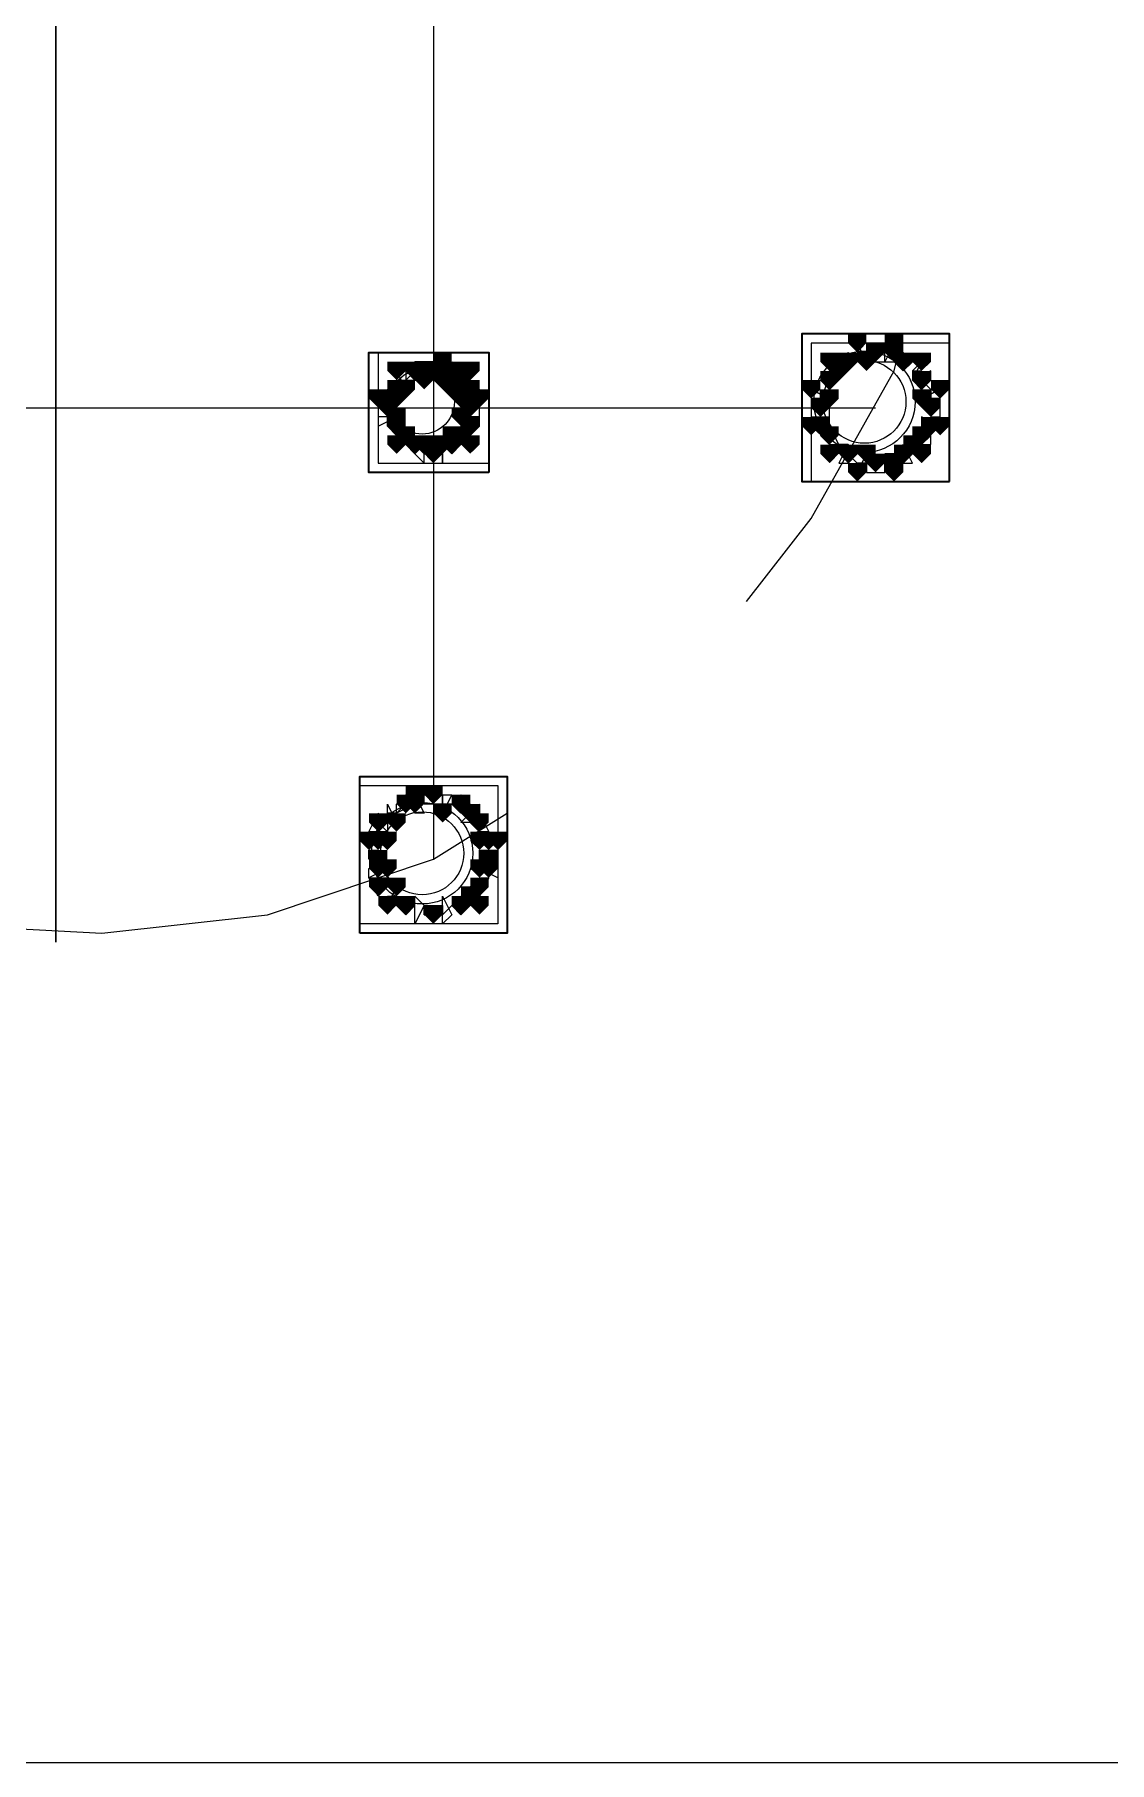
# Model space of a CAD drawing. Header units: millimetres. Extents: x 2315 to 4619, y 1334 to 1897.
# Drawn here: x 3541.9 to 3549.03, y 1530.21 to 1541.67 of the extents above; entities that cross this region are included whole.
import ezdxf

# ---------------------------------------------------------------- set-up
doc = ezdxf.new("R2010")
doc.units = ezdxf.units.MM
for name, color, linetype, true_color in [('PDF_10', 7, 'Continuous', 0x00b85c), ('PDF_AXIS', 7, 'Continuous', 0x00b85c), ('PDF_柱构件', 7, 'Continuous', 0x00b85c), ('PDF_转运站初步方案', 7, 'Continuous', 0x00b85c)]:
    doc.layers.add(name, color=color, linetype=linetype, true_color=true_color)
doc.layers.add('PDF_中心线层', color=1, linetype='Continuous')
doc.layers.add('PDF_粗实线层', color=7, linetype='Continuous')

msp = doc.modelspace()

# ---------------------------------------------------------------- hatches: boundary and pattern name
at = {"layer": 'PDF_10', "transparency": 33554559}
for points in [[(3547.479, 1539.62), (3547.418, 1539.62), (3547.418, 1539.558), (3547.479, 1539.497), (3547.54, 1539.558), (3547.54, 1539.62)], [(3547.479, 1539.62), (3547.418, 1539.62), (3547.418, 1539.558), (3547.479, 1539.497), (3547.54, 1539.558), (3547.54, 1539.62)], [(3547.479, 1539.62), (3547.418, 1539.62), (3547.418, 1539.558), (3547.479, 1539.497), (3547.54, 1539.558), (3547.54, 1539.62)], [(3544.425, 1539.497), (3544.364, 1539.497), (3544.364, 1539.436), (3544.425, 1539.375), (3544.486, 1539.436), (3544.486, 1539.497)], [(3544.425, 1539.497), (3544.364, 1539.497), (3544.364, 1539.436), (3544.425, 1539.375), (3544.486, 1539.436), (3544.486, 1539.497)], [(3544.547, 1539.497), (3544.486, 1539.497), (3544.486, 1539.436), (3544.547, 1539.375), (3544.608, 1539.436), (3544.608, 1539.497)], [(3544.547, 1539.497), (3544.486, 1539.497), (3544.486, 1539.436), (3544.547, 1539.375), (3544.608, 1539.436), (3544.608, 1539.497)], [(3544.669, 1539.497), (3544.608, 1539.497), (3544.608, 1539.436), (3544.669, 1539.375), (3544.73, 1539.436), (3544.73, 1539.497)], [(3544.669, 1539.497), (3544.608, 1539.497), (3544.608, 1539.436), (3544.669, 1539.375), (3544.73, 1539.436), (3544.73, 1539.497)], [(3547.296, 1539.558), (3547.235, 1539.558), (3547.235, 1539.497), (3547.296, 1539.436), (3547.357, 1539.497), (3547.357, 1539.558)], [(3547.296, 1539.558), (3547.235, 1539.558), (3547.235, 1539.497), (3547.296, 1539.436), (3547.357, 1539.497), (3547.357, 1539.558)], [(3547.296, 1539.558), (3547.235, 1539.558), (3547.235, 1539.497), (3547.296, 1539.436), (3547.357, 1539.497), (3547.357, 1539.558)], [(3547.662, 1539.558), (3547.601, 1539.558), (3547.601, 1539.497), (3547.662, 1539.436), (3547.723, 1539.497), (3547.723, 1539.558)], [(3547.662, 1539.558), (3547.601, 1539.558), (3547.601, 1539.497), (3547.662, 1539.436), (3547.723, 1539.497), (3547.723, 1539.558)], [(3547.662, 1539.558), (3547.601, 1539.558), (3547.601, 1539.497), (3547.662, 1539.436), (3547.723, 1539.497), (3547.723, 1539.558)], [(3544.303, 1539.375), (3544.242, 1539.375), (3544.242, 1539.314), (3544.303, 1539.253), (3544.364, 1539.314), (3544.364, 1539.375)], [(3544.303, 1539.375), (3544.242, 1539.375), (3544.242, 1539.314), (3544.303, 1539.253), (3544.364, 1539.314), (3544.364, 1539.375)], [(3544.303, 1539.375), (3544.242, 1539.375), (3544.242, 1539.314), (3544.303, 1539.253), (3544.364, 1539.314), (3544.364, 1539.375)], [(3544.791, 1539.375), (3544.73, 1539.375), (3544.73, 1539.314), (3544.791, 1539.253), (3544.853, 1539.314), (3544.853, 1539.375)], [(3544.791, 1539.375), (3544.73, 1539.375), (3544.73, 1539.314), (3544.791, 1539.253), (3544.853, 1539.314), (3544.853, 1539.375)], [(3547.174, 1539.436), (3547.113, 1539.436), (3547.113, 1539.375), (3547.174, 1539.314), (3547.235, 1539.375), (3547.235, 1539.436)], [(3547.174, 1539.436), (3547.113, 1539.436), (3547.113, 1539.375), (3547.174, 1539.314), (3547.235, 1539.375), (3547.235, 1539.436)], [(3547.784, 1539.436), (3547.723, 1539.436), (3547.723, 1539.375), (3547.784, 1539.314), (3547.846, 1539.375), (3547.846, 1539.436)], [(3547.784, 1539.436), (3547.723, 1539.436), (3547.723, 1539.375), (3547.784, 1539.314), (3547.846, 1539.375), (3547.846, 1539.436)], [(3544.242, 1539.253), (3544.181, 1539.253), (3544.181, 1539.192), (3544.242, 1539.131), (3544.303, 1539.192), (3544.303, 1539.253)], [(3544.242, 1539.253), (3544.181, 1539.253), (3544.181, 1539.192), (3544.242, 1539.131), (3544.303, 1539.192), (3544.303, 1539.253)], [(3544.791, 1539.253), (3544.73, 1539.253), (3544.73, 1539.192), (3544.791, 1539.131), (3544.853, 1539.192), (3544.853, 1539.253)], [(3544.791, 1539.253), (3544.73, 1539.253), (3544.73, 1539.192), (3544.791, 1539.131), (3544.853, 1539.192), (3544.853, 1539.253)], [(3547.113, 1539.253), (3547.051, 1539.253), (3547.051, 1539.192), (3547.113, 1539.131), (3547.174, 1539.192), (3547.174, 1539.253)], [(3547.113, 1539.253), (3547.051, 1539.253), (3547.051, 1539.192), (3547.113, 1539.131), (3547.174, 1539.192), (3547.174, 1539.253)], [(3547.113, 1539.253), (3547.051, 1539.253), (3547.051, 1539.192), (3547.113, 1539.131), (3547.174, 1539.192), (3547.174, 1539.253)], [(3547.846, 1539.253), (3547.784, 1539.253), (3547.784, 1539.192), (3547.846, 1539.131), (3547.907, 1539.192), (3547.907, 1539.253)], [(3547.846, 1539.253), (3547.784, 1539.253), (3547.784, 1539.192), (3547.846, 1539.131), (3547.907, 1539.192), (3547.907, 1539.253)], [(3544.303, 1539.131), (3544.242, 1539.131), (3544.242, 1539.07), (3544.303, 1539.009), (3544.364, 1539.07), (3544.364, 1539.131)], [(3544.303, 1539.131), (3544.242, 1539.131), (3544.242, 1539.07), (3544.303, 1539.009), (3544.364, 1539.07), (3544.364, 1539.131)], [(3544.791, 1539.131), (3544.73, 1539.131), (3544.73, 1539.07), (3544.791, 1539.009), (3544.853, 1539.07), (3544.853, 1539.131)], [(3544.791, 1539.131), (3544.73, 1539.131), (3544.73, 1539.07), (3544.791, 1539.009), (3544.853, 1539.07), (3544.853, 1539.131)], [(3547.174, 1539.07), (3547.113, 1539.07), (3547.113, 1539.009), (3547.174, 1538.948), (3547.235, 1539.009), (3547.235, 1539.07)], [(3547.174, 1539.07), (3547.113, 1539.07), (3547.113, 1539.009), (3547.174, 1538.948), (3547.235, 1539.009), (3547.235, 1539.07)], [(3547.784, 1539.07), (3547.723, 1539.07), (3547.723, 1539.009), (3547.784, 1538.948), (3547.846, 1539.009), (3547.846, 1539.07)], [(3547.784, 1539.07), (3547.723, 1539.07), (3547.723, 1539.009), (3547.784, 1538.948), (3547.846, 1539.009), (3547.846, 1539.07)], [(3544.425, 1539.009), (3544.364, 1539.009), (3544.364, 1538.948), (3544.425, 1538.887), (3544.486, 1538.948), (3544.486, 1539.009)], [(3544.425, 1539.009), (3544.364, 1539.009), (3544.364, 1538.948), (3544.425, 1538.887), (3544.486, 1538.948), (3544.486, 1539.009)], [(3544.547, 1538.948), (3544.486, 1538.948), (3544.486, 1538.887), (3544.547, 1538.825), (3544.608, 1538.887), (3544.608, 1538.948)], [(3544.547, 1538.948), (3544.486, 1538.948), (3544.486, 1538.887), (3544.547, 1538.825), (3544.608, 1538.887), (3544.608, 1538.948)], [(3544.669, 1539.009), (3544.608, 1539.009), (3544.608, 1538.948), (3544.669, 1538.887), (3544.73, 1538.948), (3544.73, 1539.009)], [(3544.669, 1539.009), (3544.608, 1539.009), (3544.608, 1538.948), (3544.669, 1538.887), (3544.73, 1538.948), (3544.73, 1539.009)], [(3544.669, 1539.009), (3544.608, 1539.009), (3544.608, 1538.948), (3544.669, 1538.887), (3544.73, 1538.948), (3544.73, 1539.009)], [(3547.296, 1538.948), (3547.235, 1538.948), (3547.235, 1538.887), (3547.296, 1538.825), (3547.357, 1538.887), (3547.357, 1538.948)], [(3547.296, 1538.948), (3547.235, 1538.948), (3547.235, 1538.887), (3547.296, 1538.825), (3547.357, 1538.887), (3547.357, 1538.948)], [(3547.662, 1538.948), (3547.601, 1538.948), (3547.601, 1538.887), (3547.662, 1538.825), (3547.723, 1538.887), (3547.723, 1538.948)], [(3547.662, 1538.948), (3547.601, 1538.948), (3547.601, 1538.887), (3547.662, 1538.825), (3547.723, 1538.887), (3547.723, 1538.948)], [(3547.479, 1538.887), (3547.418, 1538.887), (3547.418, 1538.825), (3547.479, 1538.764), (3547.54, 1538.825), (3547.54, 1538.887)], [(3547.479, 1538.887), (3547.418, 1538.887), (3547.418, 1538.825), (3547.479, 1538.764), (3547.54, 1538.825), (3547.54, 1538.887)], [(3544.364, 1536.627), (3544.303, 1536.627), (3544.303, 1536.565), (3544.364, 1536.504), (3544.425, 1536.565), (3544.425, 1536.627)], [(3544.364, 1536.627), (3544.303, 1536.627), (3544.303, 1536.565), (3544.364, 1536.504), (3544.425, 1536.565), (3544.425, 1536.627)], [(3544.547, 1536.688), (3544.486, 1536.688), (3544.486, 1536.627), (3544.547, 1536.565), (3544.608, 1536.627), (3544.608, 1536.688)], [(3544.547, 1536.688), (3544.486, 1536.688), (3544.486, 1536.627), (3544.547, 1536.565), (3544.608, 1536.627), (3544.608, 1536.688)], [(3544.73, 1536.627), (3544.669, 1536.627), (3544.669, 1536.565), (3544.73, 1536.504), (3544.791, 1536.565), (3544.791, 1536.627)], [(3544.73, 1536.627), (3544.669, 1536.627), (3544.669, 1536.565), (3544.73, 1536.504), (3544.791, 1536.565), (3544.791, 1536.627)], [(3544.181, 1536.504), (3544.12, 1536.504), (3544.12, 1536.443), (3544.181, 1536.382), (3544.242, 1536.443), (3544.242, 1536.504)], [(3544.181, 1536.504), (3544.12, 1536.504), (3544.12, 1536.443), (3544.181, 1536.382), (3544.242, 1536.443), (3544.242, 1536.504)], [(3544.853, 1536.504), (3544.791, 1536.504), (3544.791, 1536.443), (3544.853, 1536.382), (3544.914, 1536.443), (3544.914, 1536.504)], [(3544.853, 1536.504), (3544.791, 1536.504), (3544.791, 1536.443), (3544.853, 1536.382), (3544.914, 1536.443), (3544.914, 1536.504)], [(3544.181, 1536.26), (3544.12, 1536.26), (3544.12, 1536.199), (3544.181, 1536.138), (3544.242, 1536.199), (3544.242, 1536.26)], [(3544.181, 1536.26), (3544.12, 1536.26), (3544.12, 1536.199), (3544.181, 1536.138), (3544.242, 1536.199), (3544.242, 1536.26)], [(3544.914, 1536.26), (3544.853, 1536.26), (3544.853, 1536.199), (3544.914, 1536.138), (3544.975, 1536.199), (3544.975, 1536.26)], [(3544.914, 1536.26), (3544.853, 1536.26), (3544.853, 1536.199), (3544.914, 1536.138), (3544.975, 1536.199), (3544.975, 1536.26)], [(3544.914, 1536.26), (3544.853, 1536.26), (3544.853, 1536.199), (3544.914, 1536.138), (3544.975, 1536.199), (3544.975, 1536.26)], [(3544.181, 1536.077), (3544.12, 1536.077), (3544.12, 1536.016), (3544.181, 1535.955), (3544.242, 1536.016), (3544.242, 1536.077)], [(3544.181, 1536.077), (3544.12, 1536.077), (3544.12, 1536.016), (3544.181, 1535.955), (3544.242, 1536.016), (3544.242, 1536.077)], [(3544.853, 1536.077), (3544.791, 1536.077), (3544.791, 1536.016), (3544.853, 1535.955), (3544.914, 1536.016), (3544.914, 1536.077)], [(3544.853, 1536.077), (3544.791, 1536.077), (3544.791, 1536.016), (3544.853, 1535.955), (3544.914, 1536.016), (3544.914, 1536.077)], [(3544.364, 1535.955), (3544.303, 1535.955), (3544.303, 1535.894), (3544.364, 1535.832), (3544.425, 1535.894), (3544.425, 1535.955)], [(3544.364, 1535.955), (3544.303, 1535.955), (3544.303, 1535.894), (3544.364, 1535.832), (3544.425, 1535.894), (3544.425, 1535.955)], [(3544.364, 1535.955), (3544.303, 1535.955), (3544.303, 1535.894), (3544.364, 1535.832), (3544.425, 1535.894), (3544.425, 1535.955)], [(3544.73, 1535.955), (3544.669, 1535.955), (3544.669, 1535.894), (3544.73, 1535.832), (3544.791, 1535.894), (3544.791, 1535.955)], [(3544.73, 1535.955), (3544.669, 1535.955), (3544.669, 1535.894), (3544.73, 1535.832), (3544.791, 1535.894), (3544.791, 1535.955)], [(3544.73, 1535.955), (3544.669, 1535.955), (3544.669, 1535.894), (3544.73, 1535.832), (3544.791, 1535.894), (3544.791, 1535.955)], [(3544.547, 1535.894), (3544.486, 1535.894), (3544.486, 1535.832), (3544.547, 1535.771), (3544.608, 1535.832), (3544.608, 1535.894)], [(3544.547, 1535.894), (3544.486, 1535.894), (3544.486, 1535.832), (3544.547, 1535.771), (3544.608, 1535.832), (3544.608, 1535.894)]]:
    msp.add_hatch(color=256, dxfattribs=at).paths.add_polyline_path(points)
at = {"layer": 'PDF_柱构件', "transparency": 33554559}
for points in [[(3547.357, 1539.681), (3547.296, 1539.681), (3547.296, 1539.62), (3547.357, 1539.558), (3547.418, 1539.62), (3547.418, 1539.681)], [(3547.601, 1539.681), (3547.54, 1539.681), (3547.54, 1539.62), (3547.601, 1539.558), (3547.662, 1539.62), (3547.662, 1539.681)], [(3547.601, 1539.62), (3547.54, 1539.62), (3547.54, 1539.558), (3547.601, 1539.497), (3547.662, 1539.558), (3547.662, 1539.62)], [(3544.303, 1539.497), (3544.242, 1539.497), (3544.242, 1539.436), (3544.303, 1539.375), (3544.364, 1539.436), (3544.364, 1539.497)], [(3544.608, 1539.558), (3544.547, 1539.558), (3544.547, 1539.497), (3544.608, 1539.436), (3544.669, 1539.497), (3544.669, 1539.558)], [(3544.608, 1539.497), (3544.547, 1539.497), (3544.547, 1539.436), (3544.608, 1539.375), (3544.669, 1539.436), (3544.669, 1539.497)], [(3544.791, 1539.497), (3544.73, 1539.497), (3544.73, 1539.436), (3544.791, 1539.375), (3544.853, 1539.436), (3544.853, 1539.497)], [(3547.174, 1539.558), (3547.113, 1539.558), (3547.113, 1539.497), (3547.174, 1539.436), (3547.235, 1539.497), (3547.235, 1539.558)], [(3547.235, 1539.497), (3547.174, 1539.497), (3547.174, 1539.436), (3547.235, 1539.375), (3547.296, 1539.436), (3547.296, 1539.497)], [(3547.418, 1539.558), (3547.357, 1539.558), (3547.357, 1539.497), (3547.418, 1539.436), (3547.479, 1539.497), (3547.479, 1539.558)], [(3547.784, 1539.558), (3547.723, 1539.558), (3547.723, 1539.497), (3547.784, 1539.436), (3547.846, 1539.497), (3547.846, 1539.558)], [(3544.364, 1539.375), (3544.303, 1539.375), (3544.303, 1539.314), (3544.364, 1539.253), (3544.425, 1539.314), (3544.425, 1539.375)], [(3544.486, 1539.436), (3544.425, 1539.436), (3544.425, 1539.375), (3544.486, 1539.314), (3544.547, 1539.375), (3544.547, 1539.436)], [(3544.608, 1539.436), (3544.547, 1539.436), (3544.547, 1539.375), (3544.608, 1539.314), (3544.669, 1539.375), (3544.669, 1539.436)], [(3544.669, 1539.375), (3544.608, 1539.375), (3544.608, 1539.314), (3544.669, 1539.253), (3544.73, 1539.314), (3544.73, 1539.375)], [(3544.73, 1539.436), (3544.669, 1539.436), (3544.669, 1539.375), (3544.73, 1539.314), (3544.791, 1539.375), (3544.791, 1539.436)], [(3547.051, 1539.375), (3546.99, 1539.375), (3546.99, 1539.314), (3547.051, 1539.253), (3547.113, 1539.314), (3547.113, 1539.375)], [(3547.907, 1539.375), (3547.846, 1539.375), (3547.846, 1539.314), (3547.907, 1539.253), (3547.968, 1539.314), (3547.968, 1539.375)], [(3544.181, 1539.314), (3544.12, 1539.314), (3544.12, 1539.253), (3544.181, 1539.192), (3544.242, 1539.253), (3544.242, 1539.314)], [(3544.242, 1539.314), (3544.181, 1539.314), (3544.181, 1539.253), (3544.242, 1539.192), (3544.303, 1539.253), (3544.303, 1539.314)], [(3544.303, 1539.314), (3544.242, 1539.314), (3544.242, 1539.253), (3544.303, 1539.192), (3544.364, 1539.253), (3544.364, 1539.314)], [(3544.73, 1539.314), (3544.669, 1539.314), (3544.669, 1539.253), (3544.73, 1539.192), (3544.791, 1539.253), (3544.791, 1539.314)], [(3544.791, 1539.314), (3544.73, 1539.314), (3544.73, 1539.253), (3544.791, 1539.192), (3544.853, 1539.253), (3544.853, 1539.314)], [(3544.853, 1539.314), (3544.791, 1539.314), (3544.791, 1539.253), (3544.853, 1539.192), (3544.914, 1539.253), (3544.914, 1539.314)], [(3547.174, 1539.314), (3547.113, 1539.314), (3547.113, 1539.253), (3547.174, 1539.192), (3547.235, 1539.253), (3547.235, 1539.314)], [(3547.784, 1539.314), (3547.723, 1539.314), (3547.723, 1539.253), (3547.784, 1539.192), (3547.846, 1539.253), (3547.846, 1539.314)], [(3544.303, 1539.192), (3544.242, 1539.192), (3544.242, 1539.131), (3544.303, 1539.07), (3544.364, 1539.131), (3544.364, 1539.192)], [(3544.73, 1539.192), (3544.669, 1539.192), (3544.669, 1539.131), (3544.73, 1539.07), (3544.791, 1539.131), (3544.791, 1539.192)], [(3547.051, 1539.131), (3546.99, 1539.131), (3546.99, 1539.07), (3547.051, 1539.009), (3547.113, 1539.07), (3547.113, 1539.131)], [(3547.113, 1539.131), (3547.051, 1539.131), (3547.051, 1539.07), (3547.113, 1539.009), (3547.174, 1539.07), (3547.174, 1539.131)], [(3547.846, 1539.131), (3547.784, 1539.131), (3547.784, 1539.07), (3547.846, 1539.009), (3547.907, 1539.07), (3547.907, 1539.131)], [(3547.907, 1539.131), (3547.846, 1539.131), (3547.846, 1539.07), (3547.907, 1539.009), (3547.968, 1539.07), (3547.968, 1539.131)], [(3544.364, 1539.07), (3544.303, 1539.07), (3544.303, 1539.009), (3544.364, 1538.948), (3544.425, 1539.009), (3544.425, 1539.07)], [(3544.669, 1539.07), (3544.608, 1539.07), (3544.608, 1539.009), (3544.669, 1538.948), (3544.73, 1539.009), (3544.73, 1539.07)], [(3544.73, 1539.07), (3544.669, 1539.07), (3544.669, 1539.009), (3544.73, 1538.948), (3544.791, 1539.009), (3544.791, 1539.07)], [(3544.303, 1539.009), (3544.242, 1539.009), (3544.242, 1538.948), (3544.303, 1538.887), (3544.364, 1538.948), (3544.364, 1539.009)], [(3544.486, 1539.009), (3544.425, 1539.009), (3544.425, 1538.948), (3544.486, 1538.887), (3544.547, 1538.948), (3544.547, 1539.009)], [(3544.608, 1539.009), (3544.547, 1539.009), (3544.547, 1538.948), (3544.608, 1538.887), (3544.669, 1538.948), (3544.669, 1539.009)], [(3544.791, 1539.009), (3544.73, 1539.009), (3544.73, 1538.948), (3544.791, 1538.887), (3544.853, 1538.948), (3544.853, 1539.009)], [(3547.174, 1538.948), (3547.113, 1538.948), (3547.113, 1538.887), (3547.174, 1538.825), (3547.235, 1538.887), (3547.235, 1538.948)], [(3547.418, 1538.948), (3547.357, 1538.948), (3547.357, 1538.887), (3547.418, 1538.825), (3547.479, 1538.887), (3547.479, 1538.948)], [(3547.723, 1539.009), (3547.662, 1539.009), (3547.662, 1538.948), (3547.723, 1538.887), (3547.784, 1538.948), (3547.784, 1539.009)], [(3547.784, 1538.948), (3547.723, 1538.948), (3547.723, 1538.887), (3547.784, 1538.825), (3547.846, 1538.887), (3547.846, 1538.948)], [(3547.357, 1538.825), (3547.296, 1538.825), (3547.296, 1538.764), (3547.357, 1538.703), (3547.418, 1538.764), (3547.418, 1538.825)], [(3547.601, 1538.887), (3547.54, 1538.887), (3547.54, 1538.825), (3547.601, 1538.764), (3547.662, 1538.825), (3547.662, 1538.887)], [(3547.601, 1538.825), (3547.54, 1538.825), (3547.54, 1538.764), (3547.601, 1538.703), (3547.662, 1538.764), (3547.662, 1538.825)], [(3544.425, 1536.688), (3544.364, 1536.688), (3544.364, 1536.627), (3544.425, 1536.565), (3544.486, 1536.627), (3544.486, 1536.688)], [(3544.425, 1536.627), (3544.364, 1536.627), (3544.364, 1536.565), (3544.425, 1536.504), (3544.486, 1536.565), (3544.486, 1536.627)], [(3544.303, 1536.504), (3544.242, 1536.504), (3544.242, 1536.443), (3544.303, 1536.382), (3544.364, 1536.443), (3544.364, 1536.504)], [(3544.608, 1536.565), (3544.547, 1536.565), (3544.547, 1536.504), (3544.608, 1536.443), (3544.669, 1536.504), (3544.669, 1536.565)], [(3544.791, 1536.565), (3544.73, 1536.565), (3544.73, 1536.504), (3544.791, 1536.443), (3544.853, 1536.504), (3544.853, 1536.565)], [(3544.12, 1536.382), (3544.059, 1536.382), (3544.059, 1536.321), (3544.12, 1536.26), (3544.181, 1536.321), (3544.181, 1536.382)], [(3544.181, 1536.382), (3544.12, 1536.382), (3544.12, 1536.321), (3544.181, 1536.26), (3544.242, 1536.321), (3544.242, 1536.382)], [(3544.242, 1536.382), (3544.181, 1536.382), (3544.181, 1536.321), (3544.242, 1536.26), (3544.303, 1536.321), (3544.303, 1536.382)], [(3544.853, 1536.382), (3544.791, 1536.382), (3544.791, 1536.321), (3544.853, 1536.26), (3544.914, 1536.321), (3544.914, 1536.382)], [(3544.914, 1536.382), (3544.853, 1536.382), (3544.853, 1536.321), (3544.914, 1536.26), (3544.975, 1536.321), (3544.975, 1536.382)], [(3544.975, 1536.382), (3544.914, 1536.382), (3544.914, 1536.321), (3544.975, 1536.26), (3545.036, 1536.321), (3545.036, 1536.382)], [(3544.181, 1536.199), (3544.12, 1536.199), (3544.12, 1536.138), (3544.181, 1536.077), (3544.242, 1536.138), (3544.242, 1536.199)], [(3544.242, 1536.199), (3544.181, 1536.199), (3544.181, 1536.138), (3544.242, 1536.077), (3544.303, 1536.138), (3544.303, 1536.199)], [(3544.853, 1536.199), (3544.791, 1536.199), (3544.791, 1536.138), (3544.853, 1536.077), (3544.914, 1536.138), (3544.914, 1536.199)], [(3544.914, 1536.199), (3544.853, 1536.199), (3544.853, 1536.138), (3544.914, 1536.077), (3544.975, 1536.138), (3544.975, 1536.199)], [(3544.303, 1536.077), (3544.242, 1536.077), (3544.242, 1536.016), (3544.303, 1535.955), (3544.364, 1536.016), (3544.364, 1536.077)], [(3544.242, 1535.955), (3544.181, 1535.955), (3544.181, 1535.894), (3544.242, 1535.832), (3544.303, 1535.894), (3544.303, 1535.955)], [(3544.791, 1536.016), (3544.73, 1536.016), (3544.73, 1535.955), (3544.791, 1535.894), (3544.853, 1535.955), (3544.853, 1536.016)], [(3544.853, 1535.955), (3544.791, 1535.955), (3544.791, 1535.894), (3544.853, 1535.832), (3544.914, 1535.894), (3544.914, 1535.955)]]:
    msp.add_hatch(color=256, dxfattribs=at).paths.add_polyline_path(points)
at = {"layer": 'PDF_转运站初步方案', "transparency": 33554559}
for points in [[(3547.479, 1539.62), (3547.418, 1539.62), (3547.418, 1539.558), (3547.479, 1539.497), (3547.54, 1539.558), (3547.54, 1539.62)], [(3547.479, 1539.62), (3547.418, 1539.62), (3547.418, 1539.558), (3547.479, 1539.497), (3547.54, 1539.558), (3547.54, 1539.62)], [(3544.425, 1539.497), (3544.364, 1539.497), (3544.364, 1539.436), (3544.425, 1539.375), (3544.486, 1539.436), (3544.486, 1539.497)], [(3544.425, 1539.497), (3544.364, 1539.497), (3544.364, 1539.436), (3544.425, 1539.375), (3544.486, 1539.436), (3544.486, 1539.497)], [(3544.547, 1539.497), (3544.486, 1539.497), (3544.486, 1539.436), (3544.547, 1539.375), (3544.608, 1539.436), (3544.608, 1539.497)], [(3544.547, 1539.497), (3544.486, 1539.497), (3544.486, 1539.436), (3544.547, 1539.375), (3544.608, 1539.436), (3544.608, 1539.497)], [(3544.669, 1539.497), (3544.608, 1539.497), (3544.608, 1539.436), (3544.669, 1539.375), (3544.73, 1539.436), (3544.73, 1539.497)], [(3544.669, 1539.497), (3544.608, 1539.497), (3544.608, 1539.436), (3544.669, 1539.375), (3544.73, 1539.436), (3544.73, 1539.497)], [(3547.296, 1539.558), (3547.235, 1539.558), (3547.235, 1539.497), (3547.296, 1539.436), (3547.357, 1539.497), (3547.357, 1539.558)], [(3547.296, 1539.558), (3547.235, 1539.558), (3547.235, 1539.497), (3547.296, 1539.436), (3547.357, 1539.497), (3547.357, 1539.558)], [(3547.662, 1539.558), (3547.601, 1539.558), (3547.601, 1539.497), (3547.662, 1539.436), (3547.723, 1539.497), (3547.723, 1539.558)], [(3547.662, 1539.558), (3547.601, 1539.558), (3547.601, 1539.497), (3547.662, 1539.436), (3547.723, 1539.497), (3547.723, 1539.558)], [(3544.303, 1539.375), (3544.242, 1539.375), (3544.242, 1539.314), (3544.303, 1539.253), (3544.364, 1539.314), (3544.364, 1539.375)], [(3544.303, 1539.375), (3544.242, 1539.375), (3544.242, 1539.314), (3544.303, 1539.253), (3544.364, 1539.314), (3544.364, 1539.375)], [(3544.791, 1539.375), (3544.73, 1539.375), (3544.73, 1539.314), (3544.791, 1539.253), (3544.853, 1539.314), (3544.853, 1539.375)], [(3544.791, 1539.375), (3544.73, 1539.375), (3544.73, 1539.314), (3544.791, 1539.253), (3544.853, 1539.314), (3544.853, 1539.375)], [(3547.174, 1539.436), (3547.113, 1539.436), (3547.113, 1539.375), (3547.174, 1539.314), (3547.235, 1539.375), (3547.235, 1539.436)], [(3547.174, 1539.436), (3547.113, 1539.436), (3547.113, 1539.375), (3547.174, 1539.314), (3547.235, 1539.375), (3547.235, 1539.436)], [(3547.784, 1539.436), (3547.723, 1539.436), (3547.723, 1539.375), (3547.784, 1539.314), (3547.846, 1539.375), (3547.846, 1539.436)], [(3547.784, 1539.436), (3547.723, 1539.436), (3547.723, 1539.375), (3547.784, 1539.314), (3547.846, 1539.375), (3547.846, 1539.436)], [(3544.242, 1539.253), (3544.181, 1539.253), (3544.181, 1539.192), (3544.242, 1539.131), (3544.303, 1539.192), (3544.303, 1539.253)], [(3544.242, 1539.253), (3544.181, 1539.253), (3544.181, 1539.192), (3544.242, 1539.131), (3544.303, 1539.192), (3544.303, 1539.253)], [(3544.791, 1539.253), (3544.73, 1539.253), (3544.73, 1539.192), (3544.791, 1539.131), (3544.853, 1539.192), (3544.853, 1539.253)], [(3544.791, 1539.253), (3544.73, 1539.253), (3544.73, 1539.192), (3544.791, 1539.131), (3544.853, 1539.192), (3544.853, 1539.253)], [(3547.113, 1539.253), (3547.051, 1539.253), (3547.051, 1539.192), (3547.113, 1539.131), (3547.174, 1539.192), (3547.174, 1539.253)], [(3547.113, 1539.253), (3547.051, 1539.253), (3547.051, 1539.192), (3547.113, 1539.131), (3547.174, 1539.192), (3547.174, 1539.253)], [(3547.846, 1539.253), (3547.784, 1539.253), (3547.784, 1539.192), (3547.846, 1539.131), (3547.907, 1539.192), (3547.907, 1539.253)], [(3547.846, 1539.253), (3547.784, 1539.253), (3547.784, 1539.192), (3547.846, 1539.131), (3547.907, 1539.192), (3547.907, 1539.253)], [(3544.303, 1539.131), (3544.242, 1539.131), (3544.242, 1539.07), (3544.303, 1539.009), (3544.364, 1539.07), (3544.364, 1539.131)], [(3544.303, 1539.131), (3544.242, 1539.131), (3544.242, 1539.07), (3544.303, 1539.009), (3544.364, 1539.07), (3544.364, 1539.131)], [(3544.791, 1539.131), (3544.73, 1539.131), (3544.73, 1539.07), (3544.791, 1539.009), (3544.853, 1539.07), (3544.853, 1539.131)], [(3544.791, 1539.131), (3544.73, 1539.131), (3544.73, 1539.07), (3544.791, 1539.009), (3544.853, 1539.07), (3544.853, 1539.131)], [(3547.174, 1539.07), (3547.113, 1539.07), (3547.113, 1539.009), (3547.174, 1538.948), (3547.235, 1539.009), (3547.235, 1539.07)], [(3547.174, 1539.07), (3547.113, 1539.07), (3547.113, 1539.009), (3547.174, 1538.948), (3547.235, 1539.009), (3547.235, 1539.07)], [(3547.784, 1539.07), (3547.723, 1539.07), (3547.723, 1539.009), (3547.784, 1538.948), (3547.846, 1539.009), (3547.846, 1539.07)], [(3547.784, 1539.07), (3547.723, 1539.07), (3547.723, 1539.009), (3547.784, 1538.948), (3547.846, 1539.009), (3547.846, 1539.07)], [(3544.425, 1539.009), (3544.364, 1539.009), (3544.364, 1538.948), (3544.425, 1538.887), (3544.486, 1538.948), (3544.486, 1539.009)], [(3544.425, 1539.009), (3544.364, 1539.009), (3544.364, 1538.948), (3544.425, 1538.887), (3544.486, 1538.948), (3544.486, 1539.009)], [(3544.547, 1538.948), (3544.486, 1538.948), (3544.486, 1538.887), (3544.547, 1538.825), (3544.608, 1538.887), (3544.608, 1538.948)], [(3544.547, 1538.948), (3544.486, 1538.948), (3544.486, 1538.887), (3544.547, 1538.825), (3544.608, 1538.887), (3544.608, 1538.948)], [(3544.669, 1539.009), (3544.608, 1539.009), (3544.608, 1538.948), (3544.669, 1538.887), (3544.73, 1538.948), (3544.73, 1539.009)], [(3544.669, 1539.009), (3544.608, 1539.009), (3544.608, 1538.948), (3544.669, 1538.887), (3544.73, 1538.948), (3544.73, 1539.009)], [(3547.296, 1538.948), (3547.235, 1538.948), (3547.235, 1538.887), (3547.296, 1538.825), (3547.357, 1538.887), (3547.357, 1538.948)], [(3547.296, 1538.948), (3547.235, 1538.948), (3547.235, 1538.887), (3547.296, 1538.825), (3547.357, 1538.887), (3547.357, 1538.948)], [(3547.662, 1538.948), (3547.601, 1538.948), (3547.601, 1538.887), (3547.662, 1538.825), (3547.723, 1538.887), (3547.723, 1538.948)], [(3547.662, 1538.948), (3547.601, 1538.948), (3547.601, 1538.887), (3547.662, 1538.825), (3547.723, 1538.887), (3547.723, 1538.948)], [(3547.479, 1538.887), (3547.418, 1538.887), (3547.418, 1538.825), (3547.479, 1538.764), (3547.54, 1538.825), (3547.54, 1538.887)], [(3547.479, 1538.887), (3547.418, 1538.887), (3547.418, 1538.825), (3547.479, 1538.764), (3547.54, 1538.825), (3547.54, 1538.887)], [(3544.364, 1536.627), (3544.303, 1536.627), (3544.303, 1536.565), (3544.364, 1536.504), (3544.425, 1536.565), (3544.425, 1536.627)], [(3544.364, 1536.627), (3544.303, 1536.627), (3544.303, 1536.565), (3544.364, 1536.504), (3544.425, 1536.565), (3544.425, 1536.627)], [(3544.547, 1536.688), (3544.486, 1536.688), (3544.486, 1536.627), (3544.547, 1536.565), (3544.608, 1536.627), (3544.608, 1536.688)], [(3544.547, 1536.688), (3544.486, 1536.688), (3544.486, 1536.627), (3544.547, 1536.565), (3544.608, 1536.627), (3544.608, 1536.688)], [(3544.73, 1536.627), (3544.669, 1536.627), (3544.669, 1536.565), (3544.73, 1536.504), (3544.791, 1536.565), (3544.791, 1536.627)], [(3544.73, 1536.627), (3544.669, 1536.627), (3544.669, 1536.565), (3544.73, 1536.504), (3544.791, 1536.565), (3544.791, 1536.627)], [(3544.181, 1536.504), (3544.12, 1536.504), (3544.12, 1536.443), (3544.181, 1536.382), (3544.242, 1536.443), (3544.242, 1536.504)], [(3544.181, 1536.504), (3544.12, 1536.504), (3544.12, 1536.443), (3544.181, 1536.382), (3544.242, 1536.443), (3544.242, 1536.504)], [(3544.853, 1536.504), (3544.791, 1536.504), (3544.791, 1536.443), (3544.853, 1536.382), (3544.914, 1536.443), (3544.914, 1536.504)], [(3544.853, 1536.504), (3544.791, 1536.504), (3544.791, 1536.443), (3544.853, 1536.382), (3544.914, 1536.443), (3544.914, 1536.504)], [(3544.181, 1536.26), (3544.12, 1536.26), (3544.12, 1536.199), (3544.181, 1536.138), (3544.242, 1536.199), (3544.242, 1536.26)], [(3544.181, 1536.26), (3544.12, 1536.26), (3544.12, 1536.199), (3544.181, 1536.138), (3544.242, 1536.199), (3544.242, 1536.26)], [(3544.914, 1536.26), (3544.853, 1536.26), (3544.853, 1536.199), (3544.914, 1536.138), (3544.975, 1536.199), (3544.975, 1536.26)], [(3544.914, 1536.26), (3544.853, 1536.26), (3544.853, 1536.199), (3544.914, 1536.138), (3544.975, 1536.199), (3544.975, 1536.26)], [(3544.181, 1536.077), (3544.12, 1536.077), (3544.12, 1536.016), (3544.181, 1535.955), (3544.242, 1536.016), (3544.242, 1536.077)], [(3544.181, 1536.077), (3544.12, 1536.077), (3544.12, 1536.016), (3544.181, 1535.955), (3544.242, 1536.016), (3544.242, 1536.077)], [(3544.853, 1536.077), (3544.791, 1536.077), (3544.791, 1536.016), (3544.853, 1535.955), (3544.914, 1536.016), (3544.914, 1536.077)], [(3544.853, 1536.077), (3544.791, 1536.077), (3544.791, 1536.016), (3544.853, 1535.955), (3544.914, 1536.016), (3544.914, 1536.077)], [(3544.364, 1535.955), (3544.303, 1535.955), (3544.303, 1535.894), (3544.364, 1535.832), (3544.425, 1535.894), (3544.425, 1535.955)], [(3544.364, 1535.955), (3544.303, 1535.955), (3544.303, 1535.894), (3544.364, 1535.832), (3544.425, 1535.894), (3544.425, 1535.955)], [(3544.73, 1535.955), (3544.669, 1535.955), (3544.669, 1535.894), (3544.73, 1535.832), (3544.791, 1535.894), (3544.791, 1535.955)], [(3544.73, 1535.955), (3544.669, 1535.955), (3544.669, 1535.894), (3544.73, 1535.832), (3544.791, 1535.894), (3544.791, 1535.955)], [(3544.547, 1535.894), (3544.486, 1535.894), (3544.486, 1535.832), (3544.547, 1535.771), (3544.608, 1535.832), (3544.608, 1535.894)], [(3544.547, 1535.894), (3544.486, 1535.894), (3544.486, 1535.832), (3544.547, 1535.771), (3544.608, 1535.832), (3544.608, 1535.894)]]:
    msp.add_hatch(color=256, dxfattribs=at).paths.add_polyline_path(points)

# ---------------------------------------------------------------- linework, layer by layer
at = {"layer": 'PDF_10', "lineweight": 18}
for points in [[(3544.486, 1539.436), (3544.547, 1539.436), (3544.547, 1539.497)], [(3547.296, 1539.497), (3547.357, 1539.497)], [(3547.479, 1539.558), (3547.54, 1539.558)], [(3547.662, 1539.497), (3547.723, 1539.497)], [(3544.303, 1539.314), (3544.303, 1539.375)], [(3544.364, 1539.375), (3544.425, 1539.436)], [(3544.425, 1539.375), (3544.364, 1539.436)], [(3544.608, 1539.436), (3544.73, 1539.375), (3544.791, 1539.314), (3544.73, 1539.314)], [(3544.669, 1539.375), (3544.669, 1539.436)], [(3547.174, 1539.314), (3547.174, 1539.375), (3547.113, 1539.375)], [(3547.846, 1539.375), (3547.784, 1539.375), (3547.846, 1539.314)], [(3544.242, 1539.131), (3544.242, 1539.192), (3544.303, 1539.192)], [(3544.853, 1539.192), (3544.791, 1539.192), (3544.791, 1539.131)], [(3547.113, 1539.131), (3547.113, 1539.192)], [(3547.907, 1539.192), (3547.846, 1539.192), (3547.846, 1539.131)], [(3544.303, 1539.009), (3544.303, 1539.07), (3544.303, 1539.009)], [(3544.791, 1539.07), (3544.73, 1539.009)], [(3544.73, 1539.07), (3544.791, 1539.009)], [(3544.364, 1538.948), (3544.425, 1538.948), (3544.364, 1538.948)], [(3544.547, 1538.948), (3544.547, 1538.887), (3544.486, 1538.887)], [(3544.73, 1538.948), (3544.608, 1538.948)], [(3547.174, 1538.948), (3547.174, 1539.009), (3547.113, 1539.009)], [(3547.784, 1539.009), (3547.846, 1539.009), (3547.784, 1538.948)], [(3547.357, 1538.825), (3547.296, 1538.887), (3547.296, 1538.825)], [(3547.54, 1538.825), (3547.479, 1538.825), (3547.479, 1538.764)], [(3547.723, 1538.887), (3547.662, 1538.825), (3547.662, 1538.887)], [(3544.547, 1536.565), (3544.547, 1536.627), (3544.486, 1536.627)], [(3544.364, 1536.504), (3544.364, 1536.565), (3544.303, 1536.504)], [(3544.73, 1536.565), (3544.73, 1536.504), (3544.669, 1536.565)], [(3544.242, 1536.443), (3544.181, 1536.382)], [(3544.242, 1536.382), (3544.181, 1536.443)], [(3544.853, 1536.443), (3544.853, 1536.382), (3544.853, 1536.443)], [(3544.181, 1536.26), (3544.181, 1536.199), (3544.12, 1536.199)], [(3544.914, 1536.199), (3544.914, 1536.26)], [(3544.181, 1536.077), (3544.242, 1536.016)], [(3544.242, 1536.077), (3544.181, 1536.016)], [(3544.853, 1536.016), (3544.853, 1536.077), (3544.853, 1536.016)], [(3544.303, 1535.894), (3544.364, 1535.894)], [(3544.486, 1535.832), (3544.547, 1535.832), (3544.547, 1535.894)], [(3544.669, 1535.894), (3544.73, 1535.894)]]:
    msp.add_lwpolyline(points, dxfattribs=at)
at = {"layer": 'PDF_AXIS', "lineweight": 18}
for points in [[(3547.968, 1538.703), (3547.968, 1539.62), (3547.051, 1539.62), (3547.051, 1538.703)], [(3544.914, 1538.825), (3544.914, 1539.558), (3544.181, 1539.558), (3544.181, 1538.825)], [(3544.059, 1535.771), (3544.059, 1536.688), (3544.975, 1536.688), (3544.975, 1535.771)]]:
    msp.add_lwpolyline(points, close=True, dxfattribs=at)
at = {"layer": 'PDF_中心线层', "color": 112, "lineweight": 18, "true_color": 0x00b85c}
msp.add_lwpolyline([(3542.043, 1535.649), (3542.043, 1547.682)], close=True, dxfattribs=at)
for points in [[(3544.547, 1547.133), (3544.547, 1536.199)], [(3536.057, 1541.635), (3536.057, 1541.085), (3536.301, 1539.986), (3536.729, 1538.948), (3537.34, 1537.97), (3538.134, 1537.176), (3539.05, 1536.504), (3540.088, 1536.016), (3541.188, 1535.771), (3542.348, 1535.71), (3543.448, 1535.832), (3544.547, 1536.199), (3545.036, 1536.504)], [(3546.624, 1537.909), (3547.051, 1538.459), (3547.601, 1539.436), (3547.662, 1539.681)], [(3536.607, 1539.192), (3547.479, 1539.192)]]:
    msp.add_lwpolyline(points, dxfattribs=at)
at = {"layer": 'PDF_柱构件', "lineweight": 18}
for points in [[(3547.357, 1539.62), (3547.418, 1539.497)], [(3547.418, 1539.497), (3547.54, 1539.497), (3547.54, 1539.62), (3547.418, 1539.62)], [(3547.601, 1539.62), (3547.54, 1539.497), (3547.601, 1539.497)], [(3544.364, 1539.375), (3544.486, 1539.375), (3544.425, 1539.497), (3544.364, 1539.436)], [(3544.425, 1539.497), (3544.486, 1539.375), (3544.486, 1539.497)], [(3544.486, 1539.436), (3544.608, 1539.436), (3544.608, 1539.497), (3544.486, 1539.497)], [(3544.608, 1539.497), (3544.608, 1539.375)], [(3544.608, 1539.375), (3544.669, 1539.375), (3544.73, 1539.436), (3544.669, 1539.497)], [(3547.174, 1539.497), (3547.235, 1539.375), (3547.296, 1539.436)], [(3547.296, 1539.436), (3547.357, 1539.497), (3547.296, 1539.558), (3547.235, 1539.497)], [(3547.601, 1539.497), (3547.662, 1539.436), (3547.723, 1539.497), (3547.662, 1539.558)], [(3547.784, 1539.497), (3547.723, 1539.436), (3547.723, 1539.375)], [(3544.303, 1539.253), (3544.364, 1539.314), (3544.303, 1539.375), (3544.242, 1539.314)], [(3544.303, 1539.436), (3544.364, 1539.314)], [(3544.791, 1539.436), (3544.669, 1539.314)], [(3544.73, 1539.314), (3544.73, 1539.253), (3544.853, 1539.314), (3544.791, 1539.375)], [(3547.174, 1539.314), (3547.235, 1539.375), (3547.174, 1539.436), (3547.113, 1539.375)], [(3547.723, 1539.375), (3547.784, 1539.314), (3547.846, 1539.375), (3547.846, 1539.436)], [(3544.181, 1539.253), (3544.303, 1539.253)], [(3544.303, 1539.131), (3544.303, 1539.253), (3544.242, 1539.253), (3544.242, 1539.131)], [(3544.853, 1539.253), (3544.73, 1539.253)], [(3544.791, 1539.253), (3544.791, 1539.131), (3544.853, 1539.131), (3544.853, 1539.253)], [(3547.051, 1539.314), (3547.174, 1539.253)], [(3547.174, 1539.131), (3547.174, 1539.253), (3547.051, 1539.253), (3547.051, 1539.131)], [(3547.907, 1539.314), (3547.784, 1539.253)], [(3547.846, 1539.253), (3547.846, 1539.131), (3547.907, 1539.131), (3547.907, 1539.253)], [(3544.181, 1539.07), (3544.303, 1539.131), (3544.181, 1539.131)], [(3544.364, 1539.009), (3544.303, 1539.131), (3544.242, 1539.07), (3544.303, 1539.009)], [(3544.853, 1539.131), (3544.73, 1539.131), (3544.853, 1539.07)], [(3544.73, 1539.131), (3544.73, 1539.009), (3544.791, 1539.009), (3544.853, 1539.07)], [(3547.051, 1539.07), (3547.174, 1539.07), (3547.174, 1539.131)], [(3547.907, 1539.07), (3547.784, 1539.131), (3547.784, 1539.07)], [(3547.235, 1538.948), (3547.174, 1539.07), (3547.113, 1539.009), (3547.174, 1538.948)], [(3547.784, 1539.07), (3547.723, 1538.948), (3547.846, 1538.948), (3547.846, 1539.009)], [(3544.303, 1538.948), (3544.364, 1539.009)], [(3544.486, 1538.948), (3544.364, 1539.009), (3544.364, 1538.948), (3544.425, 1538.887)], [(3544.486, 1538.825), (3544.486, 1538.948), (3544.425, 1538.887)], [(3544.608, 1538.948), (3544.486, 1538.948), (3544.486, 1538.887), (3544.608, 1538.887)], [(3544.669, 1539.009), (3544.608, 1538.948), (3544.669, 1538.887), (3544.73, 1538.948)], [(3544.608, 1538.887), (3544.608, 1538.948), (3544.608, 1538.825)], [(3544.791, 1538.948), (3544.669, 1539.009)], [(3547.174, 1538.887), (3547.296, 1538.948), (3547.235, 1538.948)], [(3547.357, 1538.887), (3547.296, 1538.948), (3547.235, 1538.825), (3547.296, 1538.825)], [(3547.662, 1538.948), (3547.601, 1538.887), (3547.662, 1538.825), (3547.723, 1538.825)], [(3547.784, 1538.887), (3547.723, 1538.948)], [(3547.357, 1538.764), (3547.418, 1538.887)], [(3547.54, 1538.825), (3547.418, 1538.825), (3547.418, 1538.764), (3547.54, 1538.764)], [(3547.601, 1538.764), (3547.601, 1538.887), (3547.54, 1538.887)], [(3544.425, 1536.565), (3544.303, 1536.504), (3544.303, 1536.565), (3544.364, 1536.627)], [(3544.425, 1536.627), (3544.486, 1536.504), (3544.425, 1536.504)], [(3544.608, 1536.565), (3544.486, 1536.565), (3544.486, 1536.627), (3544.608, 1536.627)], [(3544.669, 1536.627), (3544.608, 1536.504), (3544.608, 1536.627)], [(3544.73, 1536.504), (3544.669, 1536.565), (3544.73, 1536.627), (3544.791, 1536.565)], [(3544.242, 1536.443), (3544.242, 1536.382), (3544.12, 1536.382), (3544.181, 1536.504)], [(3544.242, 1536.565), (3544.303, 1536.443), (3544.242, 1536.504)], [(3544.853, 1536.504), (3544.791, 1536.443), (3544.73, 1536.443), (3544.853, 1536.565)], [(3544.853, 1536.382), (3544.791, 1536.443), (3544.853, 1536.504), (3544.914, 1536.382)], [(3544.12, 1536.321), (3544.242, 1536.321)], [(3544.975, 1536.321), (3544.853, 1536.321)], [(3544.181, 1536.26), (3544.181, 1536.199), (3544.12, 1536.199), (3544.12, 1536.26)], [(3544.853, 1536.199), (3544.853, 1536.26), (3544.975, 1536.26), (3544.975, 1536.199)], [(3544.12, 1536.138), (3544.242, 1536.138), (3544.12, 1536.077)], [(3544.242, 1536.077), (3544.242, 1536.016), (3544.181, 1535.955), (3544.12, 1536.077)], [(3544.791, 1536.016), (3544.853, 1536.077), (3544.914, 1536.077), (3544.853, 1535.955)], [(3544.975, 1536.077), (3544.853, 1536.138), (3544.975, 1536.138)], [(3544.242, 1535.894), (3544.303, 1536.016)], [(3544.303, 1535.955), (3544.425, 1535.894), (3544.364, 1535.832), (3544.303, 1535.894)], [(3544.608, 1535.771), (3544.608, 1535.894), (3544.608, 1535.955), (3544.669, 1535.832)], [(3544.669, 1535.894), (3544.73, 1535.955), (3544.791, 1535.894), (3544.73, 1535.832)], [(3544.853, 1535.894), (3544.73, 1536.016), (3544.791, 1536.016)], [(3544.486, 1535.894), (3544.608, 1535.894), (3544.608, 1535.832), (3544.486, 1535.832)]]:
    msp.add_lwpolyline(points, close=True, dxfattribs=at)
for points in [[(3547.357, 1539.558), (3547.418, 1539.558)], [(3544.303, 1539.375), (3544.364, 1539.375)], [(3544.425, 1539.436), (3544.486, 1539.436)], [(3547.723, 1539.436), (3547.784, 1539.436)], [(3547.113, 1539.253), (3547.113, 1539.314)], [(3547.846, 1539.314), (3547.846, 1539.253)], [(3544.242, 1539.07), (3544.242, 1539.131)], [(3544.791, 1539.131), (3544.791, 1539.07)], [(3544.364, 1539.009), (3544.303, 1539.009)], [(3544.486, 1538.887), (3544.425, 1538.948)], [(3544.608, 1538.887), (3544.608, 1538.948)], [(3547.235, 1538.887), (3547.235, 1538.948)], [(3547.784, 1538.948), (3547.723, 1538.887)], [(3547.418, 1538.825), (3547.357, 1538.825)], [(3544.303, 1536.504), (3544.242, 1536.504)], [(3544.669, 1536.565), (3544.608, 1536.565)], [(3544.242, 1535.955), (3544.303, 1535.955)], [(3544.425, 1535.832), (3544.425, 1535.955), (3544.486, 1535.894), (3544.425, 1535.771), (3544.425, 1535.832), (3544.425, 1535.894)], [(3544.608, 1535.832), (3544.669, 1535.894)]]:
    msp.add_lwpolyline(points, dxfattribs=at)
at = {"layer": 'PDF_粗实线层', "color": 112, "lineweight": 35, "true_color": 0x00b85c}
for points in [[(3547.968, 1538.703), (3547.968, 1539.681), (3546.99, 1539.681), (3546.99, 1538.703)], [(3544.914, 1538.764), (3544.12, 1538.764), (3544.12, 1539.558), (3544.914, 1539.558)], [(3544.059, 1535.71), (3544.059, 1536.749), (3545.036, 1536.749), (3545.036, 1535.71)]]:
    msp.add_lwpolyline(points, close=True, dxfattribs=at)
at = {"layer": 'PDF_转运站初步方案', "color": 142, "lineweight": 5, "true_color": 0x00a5dd}
msp.add_lwpolyline([(3419.942, 1530.213), (4209.904, 1530.213)], dxfattribs=at)
at = {"layer": 'PDF_转运站初步方案', "lineweight": 18}
for centre, radius in [((3547.405, 1539.232), 0.336), ((3547.405, 1539.232), 0.275), ((3544.473, 1539.232), 0.214), ((3544.473, 1539.232), 0.214), ((3544.473, 1536.239), 0.336), ((3544.473, 1536.239), 0.275)]:
    msp.add_circle(centre, radius, dxfattribs=at)

doc.saveas('drawing.dxf')
